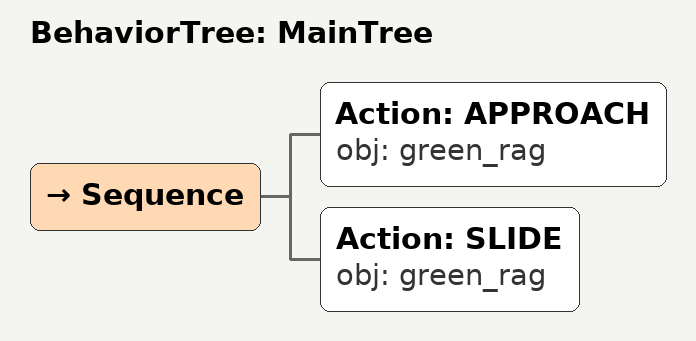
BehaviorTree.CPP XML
<root main_tree_to_execute="MainTree">
  <BehaviorTree ID="MainTree">
    <Sequence>
      <!-- Approach green_rag -->
      <Action ID="APPROACH" obj="green_rag" />
      <!-- Slide green_rag -->
      <Action ID="SLIDE" obj="green_rag" />
    </Sequence>
  </BehaviorTree>
</root>
